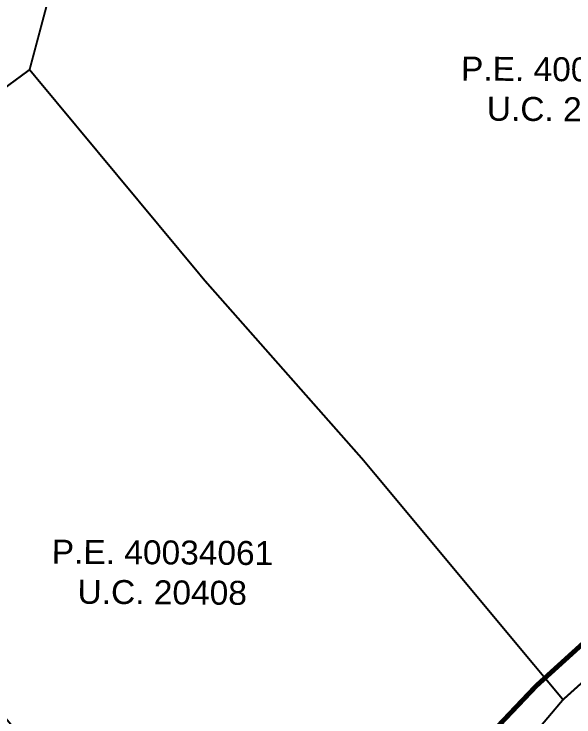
# Model space of a CAD drawing. Header units: metres. Extents: x 561401 to 594056, y 8460144 to 8508504.
# Drawn here: x 586339.9 to 586398.3, y 8502766.3 to 8502839.6 of the extents above; entities that cross this region are included whole.
import ezdxf

# ---------------------------------------------------------------- set-up
doc = ezdxf.new("R2010")
doc.units = ezdxf.units.M
for name, color, linetype in [('1.1. DERECHO DE VIA', 230, 'Continuous'), ('1.2. AFECTADOS BASE GRAFICA SUNARP', 150, 'Continuous'), ('1.3 ETIQUETA P.E. Y U.C.', 1, 'Continuous')]:
    doc.layers.add(name, color=color, linetype=linetype)
doc.styles.add('Arial', font='arial.ttf', dxfattribs={"height": 1})

msp = doc.modelspace()

# ---------------------------------------------------------------- linework, layer by layer
at = {"layer": '1.1. DERECHO DE VIA', "color": 230, "linetype": 'Continuous', "lineweight": 40, "ltscale": 0.2, "const_width": 0.5}
msp.add_lwpolyline([(586258.934, 8502598.252), (586269.081, 8502615.487), (586278.917, 8502632.899), (586288.751, 8502650.315), (586299.446, 8502667.207), (586310.908, 8502683.594), (586323.427, 8502699.18), (586336.828, 8502714.02), (586350.967, 8502728.159), (586365.75, 8502741.625), (586380.605, 8502755.016), (586394.359, 8502769.514), (586409.163, 8502782.948), (586424.105, 8502796.242), (586439.047, 8502809.536), (586453.989, 8502822.831)], dxfattribs=at)
at = {"layer": '1.2. AFECTADOS BASE GRAFICA SUNARP', "color": 64, "linetype": 'Continuous', "lineweight": -3, "const_width": 0.2}
for points in [[(586341.508, 8502833.814), (586359.816, 8502811.771), (586376.269, 8502793.13), (586397.147, 8502768.069), (586411.635, 8502781.116), (586433.645, 8502795.64), (586448.852, 8502807.602), (586461.135, 8502820.144), (586441.941, 8502837.084), (586425.459, 8502851.566), (586410.112, 8502865.67), (586395.859, 8502875.607), (586385.339, 8502880.6), (586377.802, 8502882.942), (586370.252, 8502881.115), (586363.309, 8502877.573), (586359.971, 8502870.638), (586351.601, 8502863.548), (586347.398, 8502857.928), (586345.021, 8502846.997), (586341.508, 8502833.814)], [(586303.658, 8502817.151), (586312.939, 8502803.489), (586328.591, 8502778.825), (586342.025, 8502762.484), (586352.895, 8502754.46), (586360.379, 8502745.71), (586369.541, 8502737.508), (586371.642, 8502739.583), (586381.931, 8502750.059), (586397.147, 8502768.069), (586376.269, 8502793.13), (586359.816, 8502811.771), (586341.508, 8502833.814), (586330.89, 8502825.989), (586319.908, 8502821.557), (586310.446, 8502819.753), (586303.658, 8502817.151)]]:
    msp.add_lwpolyline(points, close=True, dxfattribs=at)

# ---------------------------------------------------------------- texts
at = {"layer": '1.3 ETIQUETA P.E. Y U.C.', "color": 1, "char_height": 2.5, "attachment_point": 5, "rotation": 359.60115, "style": 'Arial'}
for s, insert in [('P.E. 40034052\\PU.C. 20409', (586398.047, 8502831.755)), ('P.E. 40034061\\PU.C. 20408', (586355.36, 8502781.34))]:
    msp.add_mtext(s, dxfattribs=dict(at, insert=insert))

doc.saveas('drawing.dxf')
